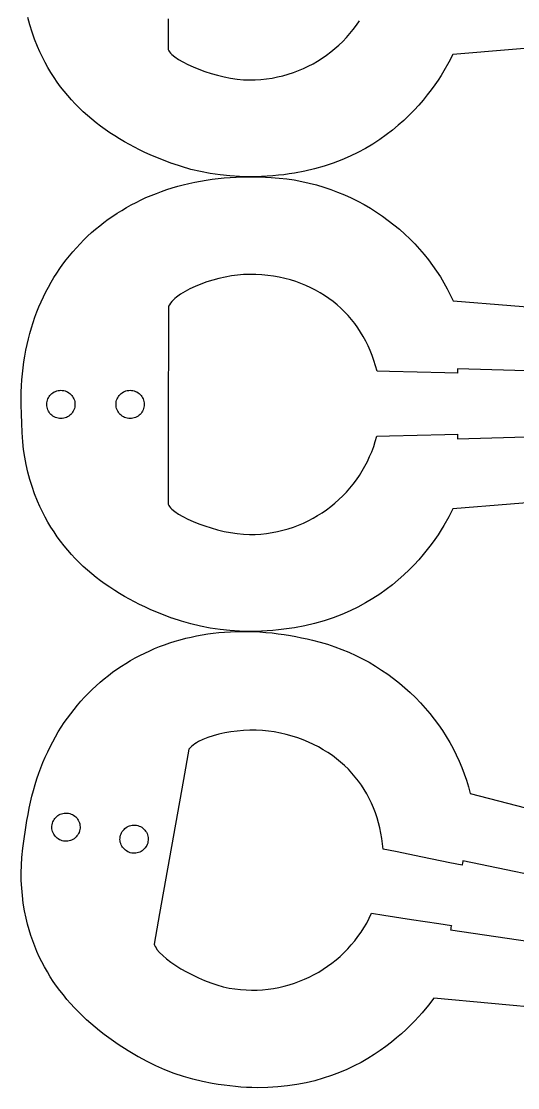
# Model space of a CAD drawing. Extents: x 0 to 1250, y 0 to 2500.
# Drawn here: x 1147.8 to 1190.9, y 646.7 to 739.4 of the extents above; entities that cross this region are included whole.
import ezdxf

# ---------------------------------------------------------------- set-up
doc = ezdxf.new("R2010")
doc.units = 0
doc.layers.get('0').update_dxf_attribs({"linetype": 'CONTINUOUS', "lineweight": 25})

msp = doc.modelspace()

# ---------------------------------------------------------------- linework, layer by layer
for points in [[(1195.3, 737.343), (1185.28, 736.521), (1184.93, 735.843), (1184.5, 735.091), (1184.25, 734.692), (1183.99, 734.28), (1183.7, 733.859), (1183.39, 733.429), (1183.05, 732.992), (1182.7, 732.551), (1182.32, 732.108), (1181.91, 731.665), (1181.48, 731.223), (1181.02, 730.786), (1180.54, 730.354), (1180.02, 729.93), (1179.48, 729.516), (1178.92, 729.114), (1178.32, 728.726), (1177.69, 728.354), (1177.03, 728), (1176.35, 727.666), (1175.62, 727.354), (1174.87, 727.067), (1174.09, 726.806), (1173.27, 726.573), (1172.41, 726.37), (1171.52, 726.199), (1171.07, 726.127), (1170.6, 726.063), (1170.12, 726.009), (1169.64, 725.963), (1169.15, 725.928), (1168.64, 725.902), (1168.13, 725.886), (1167.61, 725.881), (1166.75, 725.899), (1165.9, 725.953), (1165.05, 726.043), (1164.2, 726.169), (1163.36, 726.331), (1162.52, 726.529), (1161.7, 726.762), (1160.89, 727.032), (1160.89, 727.033), (1160.88, 727.035), (1160.87, 727.038), (1160.87, 727.039), (1159.91, 727.401), (1158.98, 727.794), (1158.52, 728.004), (1158.07, 728.221), (1157.62, 728.448), (1157.18, 728.682), (1156.75, 728.926), (1156.32, 729.178), (1155.9, 729.44), (1155.48, 729.71), (1155.08, 729.99), (1154.68, 730.279), (1154.29, 730.578), (1153.91, 730.886), (1153.54, 731.204), (1153.17, 731.531), (1152.82, 731.869), (1152.48, 732.216), (1152.14, 732.574), (1151.82, 732.942), (1151.5, 733.32), (1151.2, 733.709), (1150.91, 734.108), (1150.63, 734.518), (1150.36, 734.939), (1150.1, 735.371), (1149.85, 735.814), (1149.62, 736.268), (1149.4, 736.733), (1149.19, 737.21), (1148.94, 737.829), (1148.73, 738.456), (1148.53, 739.089), (1148.36, 739.729)], [(1160.54, 739.616), (1160.54, 736.928), (1160.59, 736.828), (1160.66, 736.726), (1160.75, 736.621), (1160.86, 736.515), (1161.12, 736.298), (1161.45, 736.078), (1161.82, 735.859), (1162.24, 735.642), (1162.71, 735.432), (1163.2, 735.231), (1163.73, 735.041), (1164.27, 734.867), (1164.83, 734.71), (1165.4, 734.574), (1165.96, 734.462), (1166.53, 734.376), (1167.08, 734.32), (1167.61, 734.296), (1168.11, 734.307), (1168.6, 734.338), (1169.09, 734.39), (1169.57, 734.462), (1170.04, 734.554), (1170.51, 734.664), (1170.97, 734.794), (1171.42, 734.941), (1171.86, 735.107), (1172.29, 735.29), (1172.71, 735.49), (1173.13, 735.706), (1173.53, 735.939), (1173.92, 736.187), (1174.31, 736.45), (1174.68, 736.729), (1175.03, 737.021), (1175.38, 737.328), (1175.71, 737.648), (1176.03, 737.981), (1176.34, 738.327), (1176.63, 738.685), (1176.9, 739.055), (1177.17, 739.436)], [(1195.3, 697.848), (1185.28, 697.026), (1184.93, 696.348), (1184.5, 695.595), (1184.25, 695.197), (1183.99, 694.785), (1183.7, 694.363), (1183.39, 693.933), (1183.05, 693.497), (1182.7, 693.056), (1182.32, 692.613), (1181.91, 692.17), (1181.48, 691.728), (1181.02, 691.291), (1180.54, 690.859), (1180.02, 690.435), (1179.48, 690.021), (1178.92, 689.619), (1178.32, 689.231), (1177.69, 688.859), (1177.03, 688.505), (1176.35, 688.171), (1175.62, 687.859), (1174.87, 687.572), (1174.09, 687.31), (1173.27, 687.077), (1172.41, 686.875), (1171.52, 686.704), (1171.07, 686.632), (1170.6, 686.568), (1170.12, 686.513), (1169.64, 686.468), (1169.15, 686.432), (1168.64, 686.407), (1168.13, 686.391), (1167.61, 686.386), (1166.75, 686.404), (1165.9, 686.458), (1165.05, 686.548), (1164.2, 686.674), (1163.36, 686.836), (1162.52, 687.034), (1161.7, 687.267), (1160.89, 687.537), (1160.89, 687.538), (1160.88, 687.54), (1160.87, 687.543), (1160.87, 687.544), (1159.91, 687.905), (1158.98, 688.299), (1158.52, 688.508), (1158.07, 688.726), (1157.62, 688.952), (1157.18, 689.187), (1156.75, 689.431), (1156.32, 689.683), (1155.9, 689.945), (1155.48, 690.215), (1155.08, 690.495), (1154.68, 690.784), (1154.29, 691.083), (1153.91, 691.391), (1153.54, 691.709), (1153.17, 692.036), (1152.82, 692.374), (1152.48, 692.721), (1152.14, 693.079), (1151.82, 693.447), (1151.5, 693.825), (1151.2, 694.214), (1150.91, 694.613), (1150.63, 695.023), (1150.36, 695.444), (1150.1, 695.876), (1149.85, 696.319), (1149.62, 696.773), (1149.4, 697.238), (1149.19, 697.715), (1148.94, 698.334), (1148.73, 698.961), (1148.53, 699.594), (1148.36, 700.234), (1148.22, 700.88), (1148.09, 701.531), (1147.99, 702.187), (1147.92, 702.847), (1147.85, 703.663), (1147.82, 704.464), (1147.8, 705.264), (1147.79, 706.076), (1147.79, 706.625), (1147.79, 707.169), (1147.81, 707.707), (1147.84, 708.239), (1147.89, 708.765), (1147.94, 709.285), (1148.01, 709.799), (1148.09, 710.307), (1148.18, 710.809), (1148.29, 711.304), (1148.4, 711.793), (1148.53, 712.275), (1148.66, 712.751), (1148.81, 713.22), (1148.97, 713.682), (1149.14, 714.137), (1149.32, 714.585), (1149.51, 715.026), (1149.71, 715.459), (1149.92, 715.886), (1150.14, 716.305), (1150.37, 716.716), (1150.61, 717.12), (1150.87, 717.516), (1151.13, 717.904), (1151.4, 718.284), (1151.68, 718.656), (1151.97, 719.02), (1152.26, 719.376), (1152.57, 719.723), (1152.89, 720.062), (1153.21, 720.393), (1153.55, 720.715), (1153.89, 721.028), (1154.24, 721.332), (1154.6, 721.628), (1154.97, 721.914), (1155.34, 722.192), (1155.73, 722.46), (1156.12, 722.719), (1156.52, 722.968), (1156.92, 723.208), (1157.34, 723.438), (1157.76, 723.659), (1158.19, 723.869), (1158.62, 724.07), (1159.07, 724.261), (1159.52, 724.442), (1159.97, 724.613), (1160.43, 724.773), (1160.9, 724.923), (1161.38, 725.062), (1161.86, 725.191), (1162.35, 725.309), (1162.85, 725.416), (1163.35, 725.513), (1163.85, 725.598), (1164.36, 725.673), (1164.88, 725.736), (1165.4, 725.788), (1165.93, 725.829), (1166.46, 725.858), (1167, 725.875), (1167.54, 725.881), (1168.03, 725.878), (1168.52, 725.869), (1169.01, 725.852), (1169.5, 725.828), (1170.18, 725.777), (1170.85, 725.702), (1171.5, 725.604), (1172.16, 725.483), (1172.8, 725.34), (1173.43, 725.176), (1174.06, 724.99), (1174.67, 724.784), (1175.27, 724.558), (1175.87, 724.313), (1176.45, 724.048), (1177.02, 723.766), (1177.57, 723.465), (1178.12, 723.148), (1178.65, 722.813), (1179.17, 722.463), (1179.67, 722.096), (1180.16, 721.715), (1180.64, 721.319), (1181.1, 720.909), (1181.54, 720.486), (1181.97, 720.049), (1182.39, 719.601), (1182.78, 719.14), (1183.16, 718.668), (1183.52, 718.185), (1183.86, 717.692), (1184.19, 717.19), (1184.49, 716.678), (1184.78, 716.157), (1185.05, 715.629), (1185.29, 715.093), (1195.31, 714.295)], [(1195.64, 708.917), (1185.69, 709.212), (1185.69, 709.153), (1185.69, 709.021), (1185.69, 708.89), (1185.69, 708.831), (1184.59, 708.858), (1182.19, 708.919), (1179.78, 708.98), (1178.69, 709.007), (1178.56, 709.464), (1178.42, 709.912), (1178.27, 710.351), (1178.1, 710.781), (1177.91, 711.2), (1177.71, 711.609), (1177.49, 712.007), (1177.26, 712.394), (1177.01, 712.769), (1176.75, 713.133), (1176.47, 713.485), (1176.18, 713.824), (1175.87, 714.15), (1175.55, 714.462), (1175.22, 714.761), (1174.87, 715.046), (1174.51, 715.317), (1174.14, 715.572), (1173.75, 715.813), (1173.35, 716.038), (1172.94, 716.247), (1172.51, 716.44), (1172.08, 716.617), (1171.63, 716.776), (1171.16, 716.918), (1170.69, 717.042), (1170.2, 717.148), (1169.71, 717.236), (1169.2, 717.305), (1168.68, 717.354), (1168.15, 717.384), (1167.61, 717.394), (1167.1, 717.379), (1166.58, 717.336), (1166.04, 717.264), (1165.5, 717.168), (1164.96, 717.047), (1164.42, 716.905), (1163.9, 716.742), (1163.39, 716.56), (1162.9, 716.362), (1162.44, 716.148), (1162.01, 715.92), (1161.63, 715.68), (1161.28, 715.43), (1161.13, 715.302), (1160.99, 715.172), (1160.86, 715.04), (1160.75, 714.906), (1160.65, 714.772), (1160.57, 714.636), (1160.57, 711.948), (1160.56, 706.034), (1160.54, 700.121), (1160.54, 697.433), (1160.59, 697.333), (1160.66, 697.231), (1160.75, 697.126), (1160.86, 697.019), (1161.12, 696.803), (1161.45, 696.583), (1161.82, 696.364), (1162.24, 696.147), (1162.71, 695.937), (1163.2, 695.735), (1163.73, 695.546), (1164.27, 695.371), (1164.83, 695.215), (1165.4, 695.079), (1165.96, 694.966), (1166.53, 694.881), (1167.08, 694.825), (1167.61, 694.801), (1168.11, 694.812), (1168.6, 694.843), (1169.09, 694.895), (1169.57, 694.967), (1170.04, 695.058), (1170.51, 695.169), (1170.97, 695.299), (1171.42, 695.446), (1171.86, 695.612), (1172.29, 695.795), (1172.71, 695.995), (1173.13, 696.211), (1173.53, 696.443), (1173.92, 696.692), (1174.31, 696.955), (1174.68, 697.233), (1175.03, 697.526), (1175.38, 697.833), (1175.71, 698.153), (1176.03, 698.486), (1176.34, 698.832), (1176.63, 699.19), (1176.9, 699.559), (1177.17, 699.941), (1177.41, 700.332), (1177.64, 700.735), (1177.86, 701.148), (1178.05, 701.57), (1178.23, 702.001), (1178.4, 702.441), (1178.54, 702.889), (1178.67, 703.345), (1179.76, 703.372), (1182.17, 703.43), (1184.58, 703.489), (1185.68, 703.515), (1185.68, 703.453), (1185.68, 703.316), (1185.68, 703.18), (1185.68, 703.118), (1195.63, 703.406)], [(1193.63, 653.592), (1183.63, 654.522), (1183.16, 653.916), (1182.61, 653.25), (1182.29, 652.9), (1181.96, 652.541), (1181.6, 652.175), (1181.22, 651.806), (1180.82, 651.434), (1180.39, 651.062), (1179.94, 650.692), (1179.46, 650.326), (1178.96, 649.966), (1178.43, 649.614), (1177.88, 649.273), (1177.3, 648.944), (1176.7, 648.63), (1176.07, 648.333), (1175.42, 648.055), (1174.73, 647.797), (1174.02, 647.563), (1173.29, 647.354), (1172.52, 647.172), (1171.73, 647.019), (1170.91, 646.899), (1170.07, 646.811), (1169.19, 646.76), (1168.29, 646.746), (1167.82, 646.754), (1167.35, 646.773), (1166.87, 646.802), (1166.39, 646.841), (1165.9, 646.892), (1165.4, 646.954), (1164.89, 647.028), (1164.37, 647.113), (1163.54, 647.279), (1162.7, 647.48), (1161.88, 647.717), (1161.07, 647.989), (1160.26, 648.294), (1159.48, 648.634), (1158.71, 649.007), (1157.96, 649.413), (1157.95, 649.415), (1157.95, 649.418), (1157.94, 649.422), (1157.94, 649.424), (1157.06, 649.945), (1156.21, 650.495), (1155.79, 650.781), (1155.39, 651.074), (1154.98, 651.375), (1154.59, 651.683), (1154.2, 651.998), (1153.83, 652.321), (1153.46, 652.651), (1153.1, 652.99), (1152.75, 653.335), (1152.41, 653.689), (1152.07, 654.051), (1151.75, 654.42), (1151.44, 654.798), (1151.14, 655.184), (1150.85, 655.578), (1150.57, 655.98), (1150.3, 656.39), (1150.05, 656.809), (1149.8, 657.236), (1149.57, 657.671), (1149.35, 658.115), (1149.15, 658.568), (1148.96, 659.029), (1148.78, 659.499), (1148.61, 659.978), (1148.46, 660.466), (1148.32, 660.963), (1148.2, 661.469), (1148.07, 662.121), (1147.96, 662.776), (1147.88, 663.433), (1147.82, 664.093), (1147.79, 664.754), (1147.79, 665.417), (1147.8, 666.08), (1147.84, 666.744), (1147.92, 667.558), (1148.03, 668.352), (1148.15, 669.143), (1148.28, 669.945), (1148.37, 670.487), (1148.47, 671.021), (1148.58, 671.547), (1148.7, 672.066), (1148.84, 672.576), (1148.98, 673.079), (1149.14, 673.573), (1149.31, 674.06), (1149.48, 674.538), (1149.67, 675.008), (1149.87, 675.469), (1150.08, 675.923), (1150.29, 676.367), (1150.52, 676.803), (1150.76, 677.231), (1151, 677.65), (1151.26, 678.06), (1151.52, 678.461), (1151.79, 678.853), (1152.08, 679.236), (1152.37, 679.61), (1152.67, 679.975), (1152.97, 680.331), (1153.29, 680.677), (1153.62, 681.014), (1153.95, 681.342), (1154.29, 681.659), (1154.64, 681.968), (1154.99, 682.266), (1155.35, 682.555), (1155.72, 682.834), (1156.1, 683.103), (1156.49, 683.362), (1156.88, 683.611), (1157.28, 683.85), (1157.68, 684.078), (1158.09, 684.297), (1158.51, 684.505), (1158.94, 684.702), (1159.37, 684.889), (1159.8, 685.065), (1160.24, 685.231), (1160.69, 685.386), (1161.15, 685.53), (1161.6, 685.663), (1162.07, 685.785), (1162.54, 685.896), (1163.01, 685.996), (1163.49, 686.085), (1163.98, 686.162), (1164.46, 686.228), (1164.96, 686.283), (1165.45, 686.326), (1165.96, 686.358), (1166.46, 686.378), (1166.97, 686.386), (1167.48, 686.382), (1168, 686.367), (1168.52, 686.339), (1169.04, 686.3), (1169.57, 686.248), (1170.1, 686.184), (1170.63, 686.108), (1171.17, 686.019), (1171.65, 685.931), (1172.13, 685.837), (1172.61, 685.736), (1173.09, 685.627), (1173.74, 685.459), (1174.39, 685.27), (1175.02, 685.058), (1175.64, 684.826), (1176.25, 684.574), (1176.84, 684.302), (1177.43, 684.011), (1178, 683.702), (1178.55, 683.374), (1179.09, 683.03), (1179.62, 682.669), (1180.13, 682.291), (1180.63, 681.899), (1181.11, 681.491), (1181.57, 681.07), (1182.02, 680.634), (1182.46, 680.186), (1182.87, 679.725), (1183.27, 679.253), (1183.65, 678.769), (1184.02, 678.275), (1184.37, 677.771), (1184.69, 677.257), (1185, 676.735), (1185.3, 676.204), (1185.57, 675.666), (1185.82, 675.121), (1186.05, 674.57), (1186.26, 674.012), (1186.46, 673.45), (1186.63, 672.883), (1186.78, 672.313), (1196.5, 669.788)], [(1195.89, 664.434), (1186.14, 666.453), (1186.13, 666.395), (1186.11, 666.265), (1186.09, 666.136), (1186.08, 666.077), (1185, 666.294), (1182.64, 666.772), (1180.28, 667.25), (1179.21, 667.467), (1179.17, 667.938), (1179.11, 668.404), (1179.03, 668.863), (1178.94, 669.316), (1178.83, 669.761), (1178.7, 670.199), (1178.55, 670.629), (1178.39, 671.051), (1178.21, 671.463), (1178.02, 671.867), (1177.81, 672.261), (1177.58, 672.646), (1177.33, 673.02), (1177.07, 673.383), (1176.8, 673.736), (1176.5, 674.077), (1176.2, 674.406), (1175.87, 674.722), (1175.53, 675.027), (1175.18, 675.318), (1174.81, 675.595), (1174.42, 675.859), (1174.02, 676.109), (1173.61, 676.344), (1173.18, 676.564), (1172.73, 676.768), (1172.27, 676.957), (1171.8, 677.13), (1171.31, 677.286), (1170.81, 677.425), (1170.29, 677.546), (1169.76, 677.65), (1169.26, 677.723), (1168.73, 677.771), (1168.2, 677.794), (1167.65, 677.793), (1167.09, 677.768), (1166.54, 677.721), (1165.99, 677.652), (1165.46, 677.562), (1164.94, 677.451), (1164.45, 677.32), (1163.99, 677.17), (1163.57, 677.001), (1163.19, 676.815), (1163.01, 676.715), (1162.85, 676.611), (1162.71, 676.503), (1162.57, 676.391), (1162.46, 676.275), (1162.35, 676.155), (1161.88, 673.509), (1160.84, 667.688), (1159.8, 661.866), (1159.33, 659.22), (1159.36, 659.113), (1159.42, 658.999), (1159.49, 658.881), (1159.57, 658.757), (1159.8, 658.498), (1160.08, 658.225), (1160.41, 657.944), (1160.79, 657.657), (1161.21, 657.37), (1161.66, 657.085), (1162.14, 656.808), (1162.65, 656.541), (1163.17, 656.29), (1163.7, 656.058), (1164.24, 655.849), (1164.78, 655.667), (1165.32, 655.516), (1165.84, 655.4), (1166.33, 655.324), (1166.82, 655.27), (1167.31, 655.236), (1167.79, 655.224), (1168.28, 655.231), (1168.75, 655.259), (1169.23, 655.307), (1169.7, 655.374), (1170.16, 655.461), (1170.62, 655.566), (1171.07, 655.689), (1171.52, 655.83), (1171.95, 655.989), (1172.38, 656.165), (1172.8, 656.359), (1173.22, 656.568), (1173.62, 656.794), (1174.01, 657.036), (1174.4, 657.294), (1174.77, 657.567), (1175.13, 657.854), (1175.48, 658.156), (1175.82, 658.472), (1176.14, 658.802), (1176.45, 659.145), (1176.75, 659.502), (1177.03, 659.871), (1177.3, 660.252), (1177.55, 660.645), (1177.79, 661.05), (1178.01, 661.467), (1178.21, 661.894), (1179.29, 661.73), (1181.68, 661.369), (1184.06, 661.008), (1185.15, 660.844), (1185.13, 660.783), (1185.11, 660.648), (1185.09, 660.514), (1185.07, 660.453), (1194.93, 659.008)]]:
    msp.add_lwpolyline(points)
for points in [[(1150, 706.109), (1150.01, 706.234), (1150.03, 706.355), (1150.06, 706.473), (1150.1, 706.585), (1150.15, 706.692), (1150.21, 706.793), (1150.28, 706.888), (1150.36, 706.975), (1150.45, 707.054), (1150.54, 707.124), (1150.64, 707.186), (1150.75, 707.237), (1150.86, 707.278), (1150.98, 707.309), (1151.1, 707.327), (1151.23, 707.334), (1151.35, 707.327), (1151.47, 707.309), (1151.59, 707.278), (1151.7, 707.237), (1151.81, 707.186), (1151.91, 707.124), (1152.01, 707.054), (1152.09, 706.975), (1152.17, 706.888), (1152.24, 706.793), (1152.3, 706.692), (1152.35, 706.585), (1152.4, 706.473), (1152.43, 706.355), (1152.44, 706.234), (1152.45, 706.109), (1152.44, 705.983), (1152.43, 705.862), (1152.4, 705.744), (1152.35, 705.632), (1152.3, 705.525), (1152.24, 705.424), (1152.17, 705.329), (1152.09, 705.242), (1152.01, 705.163), (1151.91, 705.093), (1151.81, 705.031), (1151.7, 704.98), (1151.59, 704.939), (1151.47, 704.908), (1151.35, 704.89), (1151.23, 704.884), (1151.1, 704.89), (1150.98, 704.908), (1150.86, 704.939), (1150.75, 704.98), (1150.64, 705.031), (1150.54, 705.093), (1150.45, 705.163), (1150.36, 705.242), (1150.28, 705.329), (1150.21, 705.424), (1150.15, 705.525), (1150.1, 705.632), (1150.06, 705.744), (1150.03, 705.862), (1150.01, 705.983)], [(1156.02, 706.109), (1156.02, 706.234), (1156.04, 706.355), (1156.07, 706.473), (1156.11, 706.585), (1156.16, 706.692), (1156.22, 706.793), (1156.3, 706.888), (1156.37, 706.975), (1156.46, 707.054), (1156.56, 707.124), (1156.66, 707.186), (1156.76, 707.237), (1156.88, 707.278), (1156.99, 707.309), (1157.12, 707.327), (1157.24, 707.334), (1157.37, 707.327), (1157.49, 707.309), (1157.6, 707.278), (1157.72, 707.237), (1157.82, 707.186), (1157.93, 707.124), (1158.02, 707.054), (1158.11, 706.975), (1158.19, 706.888), (1158.26, 706.793), (1158.32, 706.692), (1158.37, 706.585), (1158.41, 706.473), (1158.44, 706.355), (1158.46, 706.234), (1158.47, 706.109), (1158.46, 705.983), (1158.44, 705.862), (1158.41, 705.744), (1158.37, 705.632), (1158.32, 705.525), (1158.26, 705.424), (1158.19, 705.329), (1158.11, 705.242), (1158.02, 705.163), (1157.93, 705.093), (1157.82, 705.031), (1157.72, 704.98), (1157.6, 704.939), (1157.49, 704.908), (1157.37, 704.89), (1157.24, 704.884), (1157.12, 704.89), (1156.99, 704.908), (1156.88, 704.939), (1156.76, 704.98), (1156.66, 705.031), (1156.56, 705.093), (1156.46, 705.163), (1156.37, 705.242), (1156.3, 705.329), (1156.22, 705.424), (1156.16, 705.525), (1156.11, 705.632), (1156.07, 705.744), (1156.04, 705.862), (1156.02, 705.983)], [(1150.46, 669.593), (1150.49, 669.716), (1150.53, 669.832), (1150.58, 669.943), (1150.64, 670.046), (1150.71, 670.143), (1150.78, 670.232), (1150.87, 670.312), (1150.96, 670.384), (1151.06, 670.447), (1151.17, 670.5), (1151.28, 670.543), (1151.39, 670.575), (1151.51, 670.596), (1151.63, 670.606), (1151.75, 670.603), (1151.88, 670.587), (1152, 670.559), (1152.12, 670.52), (1152.23, 670.47), (1152.33, 670.41), (1152.43, 670.34), (1152.52, 670.262), (1152.6, 670.176), (1152.67, 670.083), (1152.73, 669.984), (1152.78, 669.879), (1152.83, 669.769), (1152.86, 669.654), (1152.88, 669.536), (1152.89, 669.416), (1152.89, 669.293), (1152.87, 669.168), (1152.84, 669.046), (1152.8, 668.929), (1152.75, 668.819), (1152.69, 668.715), (1152.62, 668.619), (1152.55, 668.53), (1152.46, 668.449), (1152.37, 668.377), (1152.27, 668.315), (1152.16, 668.261), (1152.05, 668.219), (1151.94, 668.186), (1151.82, 668.165), (1151.7, 668.156), (1151.58, 668.159), (1151.45, 668.174), (1151.33, 668.202), (1151.21, 668.242), (1151.1, 668.292), (1151, 668.352), (1150.9, 668.421), (1150.81, 668.499), (1150.73, 668.585), (1150.66, 668.678), (1150.6, 668.778), (1150.55, 668.883), (1150.5, 668.993), (1150.47, 669.107), (1150.45, 669.225), (1150.44, 669.346), (1150.44, 669.469)], [(1156.38, 668.549), (1156.41, 668.671), (1156.45, 668.788), (1156.5, 668.898), (1156.56, 669.002), (1156.63, 669.098), (1156.71, 669.187), (1156.79, 669.268), (1156.89, 669.34), (1156.99, 669.403), (1157.09, 669.456), (1157.2, 669.499), (1157.31, 669.531), (1157.43, 669.552), (1157.55, 669.561), (1157.68, 669.558), (1157.8, 669.543), (1157.92, 669.515), (1158.04, 669.475), (1158.15, 669.425), (1158.25, 669.365), (1158.35, 669.296), (1158.44, 669.218), (1158.52, 669.132), (1158.59, 669.039), (1158.65, 668.94), (1158.71, 668.834), (1158.75, 668.724), (1158.78, 668.61), (1158.8, 668.492), (1158.81, 668.371), (1158.81, 668.248), (1158.79, 668.124), (1158.77, 668.001), (1158.73, 667.885), (1158.68, 667.774), (1158.62, 667.671), (1158.55, 667.574), (1158.47, 667.485), (1158.38, 667.405), (1158.29, 667.333), (1158.19, 667.27), (1158.09, 667.217), (1157.98, 667.174), (1157.86, 667.142), (1157.74, 667.121), (1157.62, 667.112), (1157.5, 667.114), (1157.38, 667.13), (1157.25, 667.158), (1157.14, 667.197), (1157.03, 667.247), (1156.92, 667.308), (1156.83, 667.377), (1156.74, 667.455), (1156.66, 667.541), (1156.58, 667.634), (1156.52, 667.733), (1156.47, 667.838), (1156.43, 667.948), (1156.39, 668.063), (1156.37, 668.181), (1156.36, 668.302), (1156.37, 668.425)]]:
    msp.add_lwpolyline(points, close=True)

doc.saveas('drawing.dxf')
